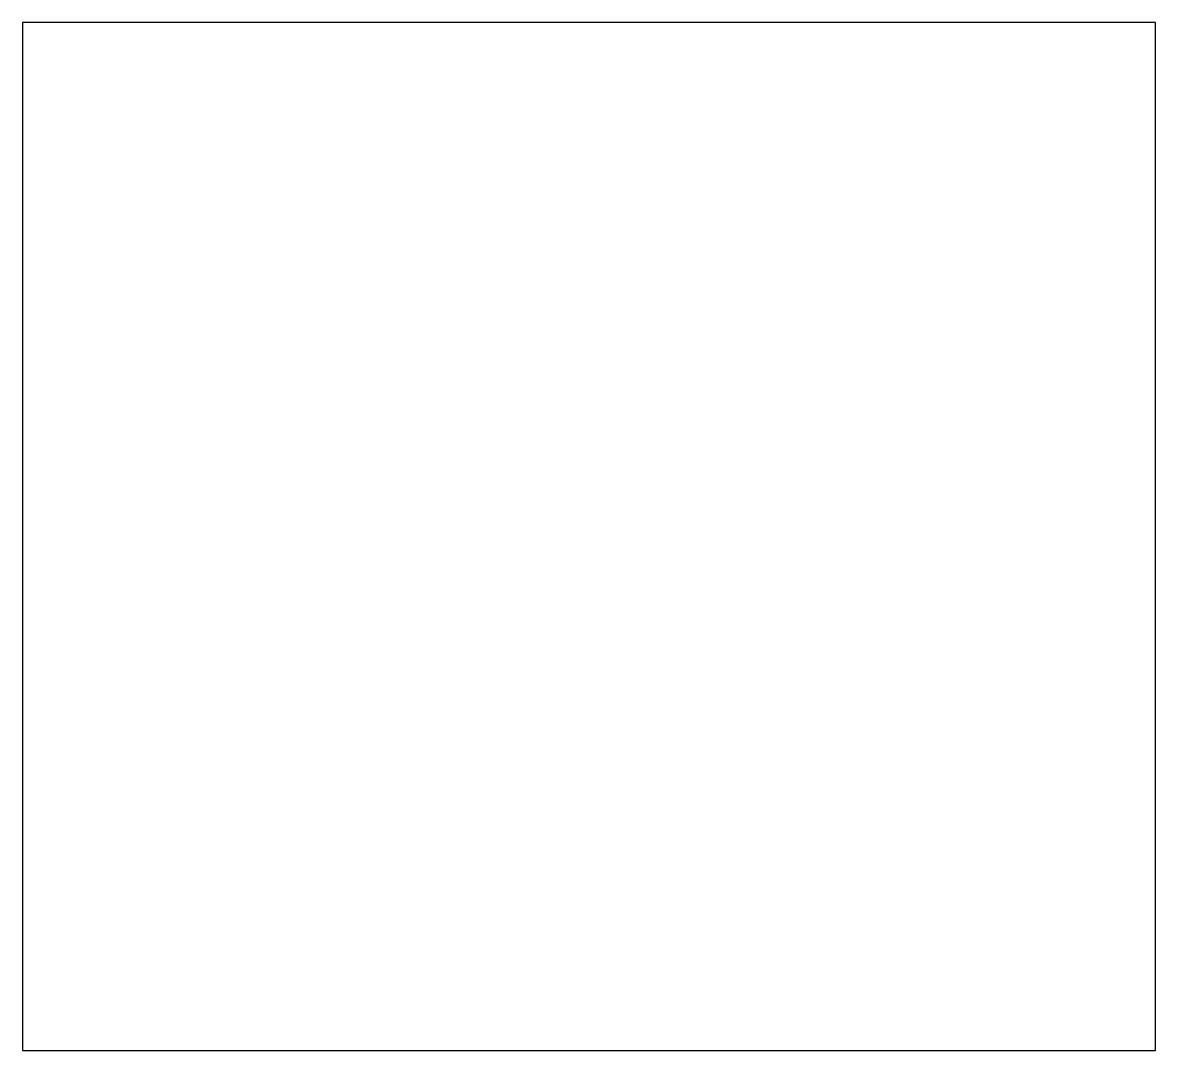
# Model space of a CAD drawing. Header units: metres. Extents: x 0 to 4.3, y 0 to 3.9.
import ezdxf

# ---------------------------------------------------------------- set-up
doc = ezdxf.new("R2010")
doc.units = ezdxf.units.M
doc.header["$MEASUREMENT"] = 0
doc.layers.add('MURI', color=7, linetype='Continuous')

msp = doc.modelspace()

# ---------------------------------------------------------------- linework, layer by layer
at = {"layer": 'MURI'}
for p, q in [((4.3, 3.9), (0, 3.9)), ((0, 3.9), (0, 0)), ((4.3, 0), (4.3, 3.9)), ((0, 0), (4.3, 0))]:
    msp.add_line(p, q, dxfattribs=at)

doc.saveas('drawing.dxf')
